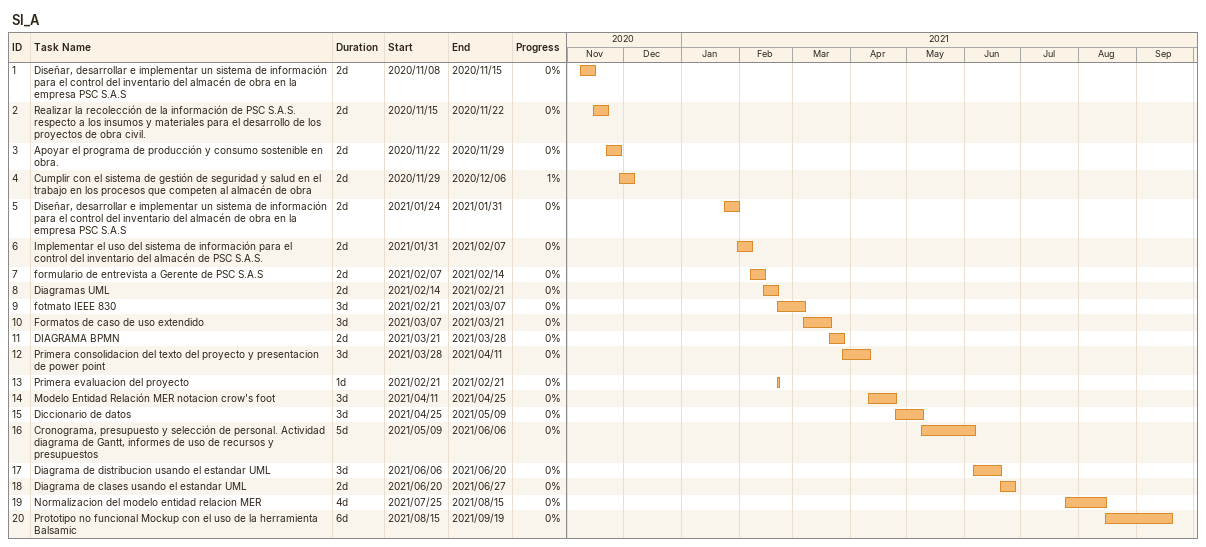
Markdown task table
SI_A

| ID | Task | Duration | Start | Finish | % complete |
|---|---|---|---|---|---|
| 1 | Diseñar, desarrollar e implementar un sistema de información para el control del inventario del almacén de obra en la empresa PSC S.A.S | 2d | 2020-11-08 | 2020-11-15 | 0 |
| 2 | Realizar la recolección de la información de PSC S.A.S. respecto a los insumos y materiales para el desarrollo de los proyectos de obra civil. | 2d | 2020-11-15 | 2020-11-22 | 0 |
| 3 | Apoyar el programa de producción y consumo sostenible en obra. | 2d | 2020-11-22 | 2020-11-29 | 0 |
| 4 | Cumplir con el sistema de gestión de seguridad y salud en el trabajo en los procesos que competen al almacén de obra | 2d | 2020-11-29 | 2020-12-06 | 1 |
| 5 | Diseñar, desarrollar e implementar un sistema de información para el control del inventario del almacén de obra en la empresa PSC S.A.S | 2d | 2021-01-24 | 2021-01-31 | 0 |
| 6 | Implementar el uso del sistema de información para el control del inventario del almacén de PSC S.A.S. | 2d | 2021-01-31 | 2021-02-07 | 0 |
| 7 | formulario de entrevista a Gerente de PSC S.A.S | 2d | 2021-02-07 | 2021-02-14 | 0 |
| 8 | Diagramas UML | 2d | 2021-02-14 | 2021-02-21 | 0 |
| 9 | fotmato IEEE 830 | 3d | 2021-02-21 | 2021-03-07 | 0 |
| 10 | Formatos de caso de uso extendido | 3d | 2021-03-07 | 2021-03-21 | 0 |
| 11 | DIAGRAMA BPMN | 2d | 2021-03-21 | 2021-03-28 | 0 |
| 12 | Primera consolidacion del texto del proyecto y presentacion de power point | 3d | 2021-03-28 | 2021-04-11 | 0 |
| 13 | Primera evaluacion del proyecto | 1d | 2021-02-21 | 2021-02-21 | 0 |
| 14 | Modelo Entidad Relación MER notacion crow's foot | 3d | 2021-04-11 | 2021-04-25 | 0 |
| 15 | Diccionario de datos | 3d | 2021-04-25 | 2021-05-09 | 0 |
| 16 | Cronograma, presupuesto y selección de personal. Actividad diagrama de Gantt, informes de uso de recursos y presupuestos | 5d | 2021-05-09 | 2021-06-06 | 0 |
| 17 | Diagrama de distribucion usando el estandar UML | 3d | 2021-06-06 | 2021-06-20 | 0 |
| 18 | Diagrama de clases usando el estandar UML | 2d | 2021-06-20 | 2021-06-27 | 0 |
| 19 | Normalizacion del modelo entidad relacion MER | 4d | 2021-07-25 | 2021-08-15 | 0 |
| 20 | Prototipo no funcional Mockup con el uso de la herramienta Balsamic | 6d | 2021-08-15 | 2021-09-19 | 0 |
